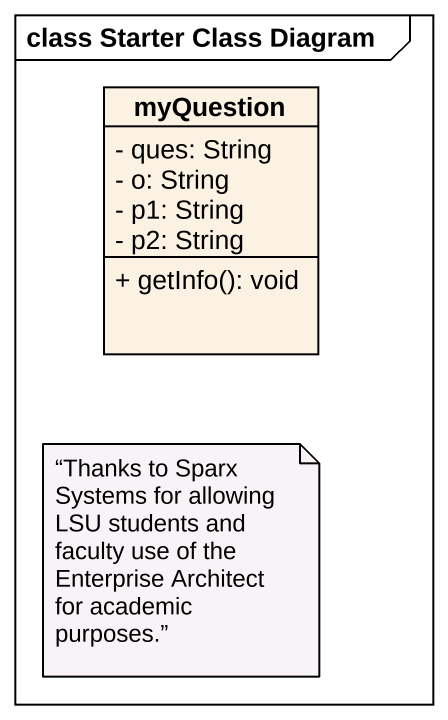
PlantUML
@startuml
mainframe class Starter Class Diagram
hide circle
hide empty members
skinparam classAttributeIconSize 0
class myQuestion {
  - ques: String
  - o: String
  - p1: String
  - p2: String
  + getInfo(): void
}
note as N1
  “Thanks to Sparx Systems for allowing LSU students and
  faculty use of the Enterprise Architect for academic purposes.”
end note
@enduml
